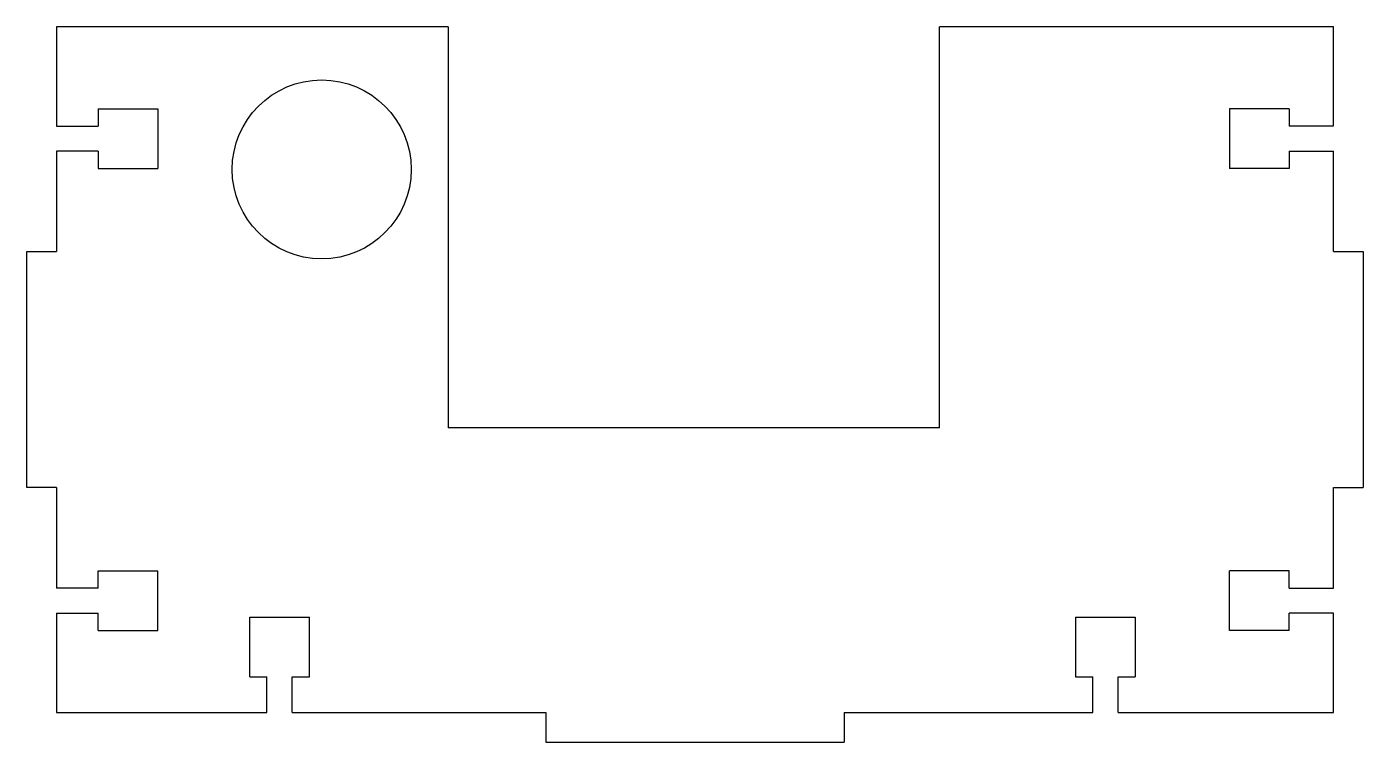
# Model space of a CAD drawing. Header units: millimetres. Extents: x -112 to 112, y -62 to 58.
import ezdxf

# ---------------------------------------------------------------- set-up
doc = ezdxf.new("R2010")
doc.units = ezdxf.units.MM

msp = doc.modelspace()

# ---------------------------------------------------------------- linework, layer by layer
at = {"color": 7, "linetype": 'Continuous', "lineweight": 25}
for p, q in [((-40.98, 57.87), (-106.6, 57.87)), ((-106.6, 57.87), (-106.6, 41.22)), ((-40.98, 57.87), (-40.98, -9.37)), ((107.43, 57.87), (41.38, 57.87)), ((41.38, -9.37), (41.38, 57.87)), ((107.43, 41.26), (107.43, 57.87)), ((-99.6, 44.12), (-99.6, 41.22)), ((-99.6, 44.12), (-89.6, 44.12)), ((-89.6, 44.12), (-89.6, 34.12)), ((90, 44.12), (90, 34.12)), ((100, 44.12), (90, 44.12)), ((100, 44.12), (100, 41.22)), ((-106.6, 41.22), (-99.6, 41.22)), ((107, 41.22), (100, 41.22)), ((107, 41.22), (107, 41.26)), ((107, 41.26), (107.43, 41.26)), ((-99.6, 37.02), (-106.6, 37.02)), ((-106.6, 37.02), (-106.6, 20.15)), ((-99.6, 37.02), (-99.6, 34.12)), ((100, 37.02), (107.43, 37.02)), ((100, 37.02), (100, 34.12)), ((107.43, 20.15), (107.43, 37.02)), ((-99.6, 34.12), (-89.6, 34.12)), ((100, 34.12), (90, 34.12)), ((-111.6, 20.15), (-106.6, 20.15)), ((-111.6, -19.4), (-111.6, 20.15)), ((107.43, 20.15), (112.43, 20.15)), ((112.43, 20.15), (112.43, -19.4)), ((41.38, -9.37), (-40.98, -9.37)), ((-106.6, -19.4), (-111.6, -19.4)), ((-106.6, -19.4), (-106.6, -36.28)), ((107.43, -36.28), (107.43, -19.4)), ((107.43, -19.4), (112.43, -19.4)), ((-99.6, -36.28), (-99.6, -33.38)), ((-99.6, -33.38), (-89.6, -33.38)), ((-89.6, -43.38), (-89.6, -33.38)), ((90, -43.38), (90, -33.38)), ((100, -33.38), (90, -33.38)), ((100, -36.28), (100, -33.38)), ((-99.6, -36.28), (-106.6, -36.28)), ((100, -36.28), (107.43, -36.28)), ((-106.6, -40.48), (-99.6, -40.48)), ((-106.6, -40.48), (-106.6, -57.13)), ((-99.6, -43.38), (-99.6, -40.48)), ((-74.23, -51.13), (-74.23, -41.13)), ((-74.23, -41.13), (-64.23, -41.13)), ((-64.23, -51.13), (-64.23, -41.13)), ((64.22, -41.13), (64.22, -51.13)), ((64.22, -41.13), (74.22, -41.13)), ((74.22, -41.13), (74.22, -51.13)), ((107.43, -40.48), (100, -40.48)), ((100, -43.38), (100, -40.48)), ((107.43, -57.13), (107.43, -40.48)), ((-99.6, -43.38), (-89.6, -43.38)), ((100, -43.38), (90, -43.38)), ((-74.23, -51.13), (-71.33, -51.13)), ((-71.33, -57.13), (-71.33, -51.13)), ((-67.13, -51.13), (-64.23, -51.13)), ((-67.13, -57.13), (-67.13, -51.13)), ((64.22, -51.13), (67.12, -51.13)), ((67.12, -57.13), (67.12, -51.13)), ((71.32, -51.13), (74.22, -51.13)), ((71.32, -57.13), (71.32, -51.13)), ((-106.6, -57.13), (-71.33, -57.13)), ((-67.13, -57.13), (-24.59, -57.13)), ((-24.59, -57.13), (-24.59, -62.13)), ((25.41, -57.13), (25.41, -62.13)), ((25.41, -57.13), (67.12, -57.13)), ((71.32, -57.13), (107.43, -57.13)), ((-24.59, -62.13), (25.41, -62.13))]:
    msp.add_line(p, q, dxfattribs=at)
msp.add_circle((-62.16, 33.95), 15, dxfattribs=at)

doc.saveas('drawing.dxf')
